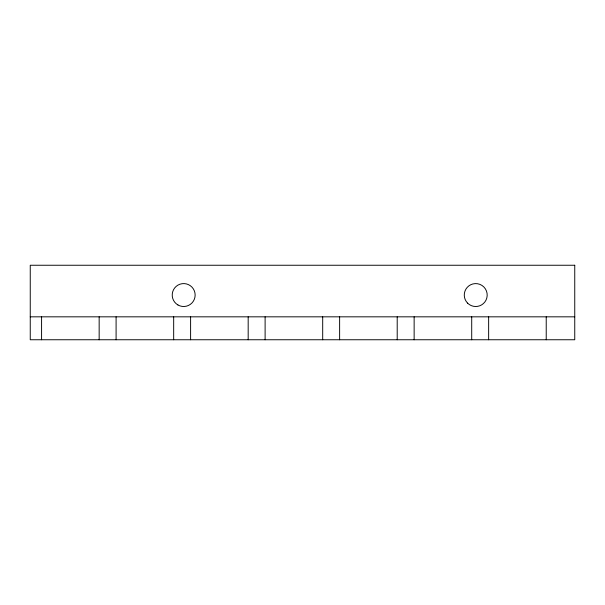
<?xml version="1.0" encoding="UTF-8"?>
<svg xmlns="http://www.w3.org/2000/svg" width="605" height="605" viewBox="0 0 605 605"><rect width="100%" height="100%" fill="white"/><g stroke="black" fill="none" stroke-linecap="round" stroke-linejoin="round"><path stroke-width="0.91" d="M30.25 316.831L574.75 316.831M546.224 316.831L546.224 339.753M488.643 316.831L488.643 339.753M471.711 316.831L471.711 339.753M414.138 316.831L414.138 339.753M397.205 316.831L397.205 339.753M339.624 316.831L339.624 339.753M322.692 316.831L322.692 339.753M265.111 316.831L265.111 339.753M248.179 316.831L248.179 339.753M190.605 316.831L190.605 339.753M173.673 316.831L173.673 339.753M116.092 316.831L116.092 339.753M99.159 316.831L99.159 339.753M41.579 316.831L41.579 339.753M574.75 265.247L30.25 265.247L30.25 339.753L574.75 339.753L574.75 265.247M177.946 304.973A11.465 11.465 0 0 0 195.143 295.051A11.465 11.465 0 0 0 177.946 285.121A11.465 11.465 0 0 0 177.946 304.973M467.627 303.158A11.465 11.465 0 0 0 486.806 298.015A11.465 11.465 0 0 0 472.77 283.979A11.465 11.465 0 0 0 467.627 303.158"/></g></svg>
